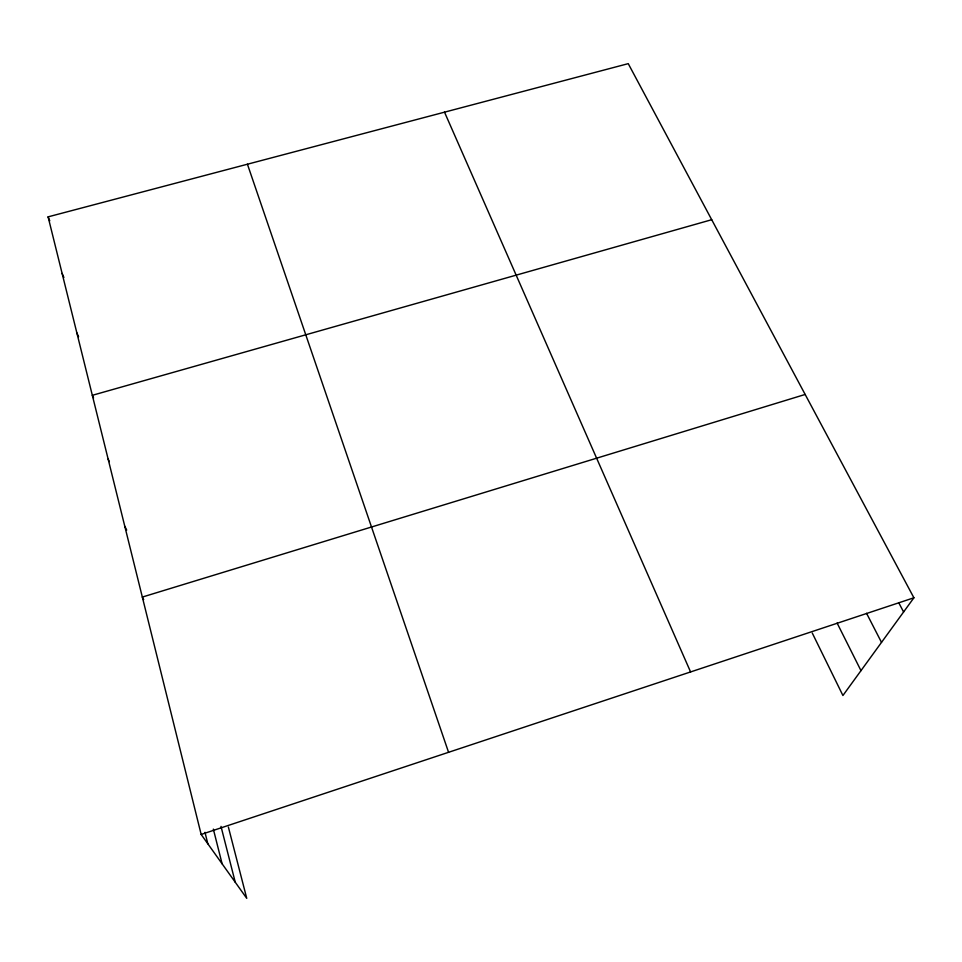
<?xml version="1.0" encoding="UTF-8"?>
<svg xmlns="http://www.w3.org/2000/svg" width="962" height="962" viewBox="0 0 962 962"><rect width="100%" height="100%" fill="white"/><g stroke="black" fill="none" stroke-linecap="round" stroke-linejoin="round"><path stroke-width="1.44" d="M228.379 827.067L246.753 898.352L201.166 834.451L48.1 216.859L628.246 63.648L913.9 597.787L842.916 695.514L812.289 633.08M201.166 834.451L913.9 597.787M805.158 394.456L142.328 597.065L143.687 599.627M711.712 219.709L92.328 395.31L93.567 397.979M898.712 602.693L903.607 611.964M866.558 613.299L881.505 642.375M124.783 526.274L126.707 530.098M837.108 623.039L860.978 670.646M108.141 459.114L109.355 461.628M76.84 332.84L78.583 336.736M444.516 112.169L690.584 671.945M62.121 273.424L63.889 277.489M48.1 216.859L49.759 220.791M247.426 164.213L448.569 752.308M220.995 826.394L235.257 882.25M213.348 829.112L222.102 863.816M204.978 832.322L207.84 843.818"/></g></svg>
